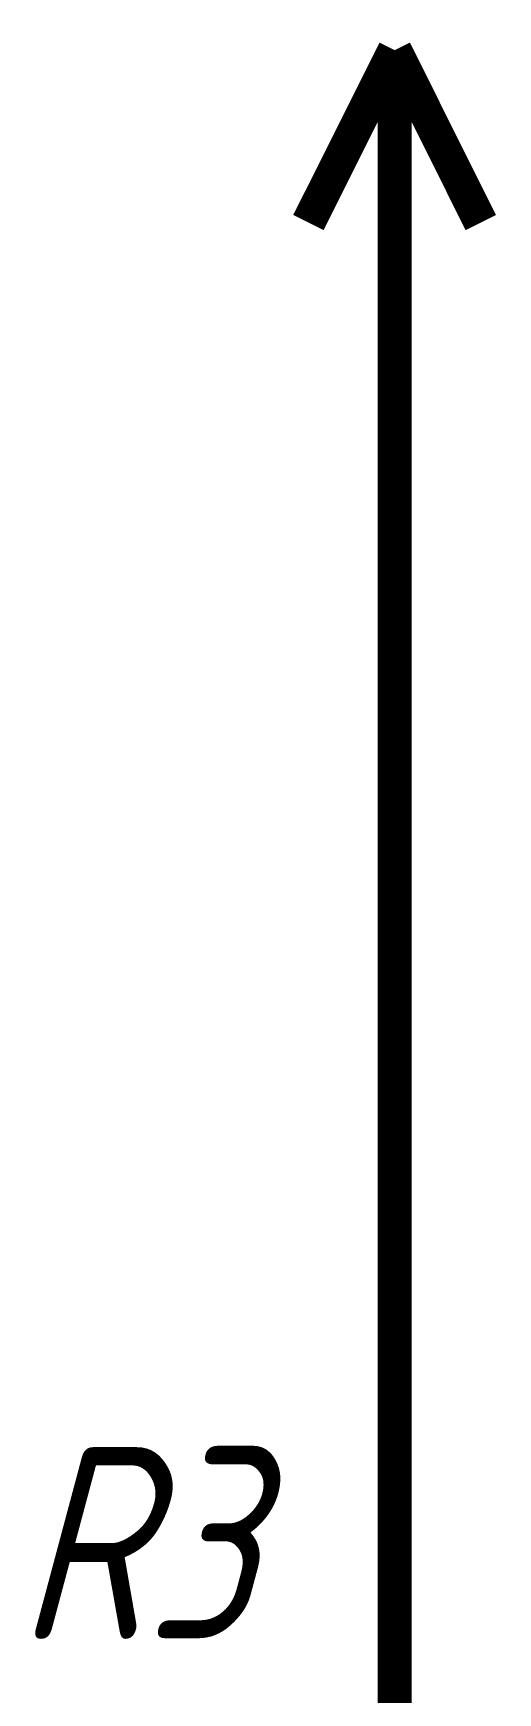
# Model space of a CAD drawing. Header units: millimetres. Extents: x 0 to 841, y 0 to 594.
# Drawn here: x 133.81 to 137.91, y 492 to 506.66 of the extents above; entities that cross this region are included whole.
import ezdxf

# ---------------------------------------------------------------- set-up
doc = ezdxf.new("R2010")
doc.units = ezdxf.units.MM
doc.layers.add('Sheet', color=255, linetype='Continuous')
doc.styles.get("Standard").update_dxf_attribs({"font": '', "oblique": 15})
doc.styles.get('Standard').set_extended_font_data('GOST type A')

msp = doc.modelspace()

# ---------------------------------------------------------------- linework, layer by layer
at = {"layer": 'Sheet', "color": 18, "true_color": 0x000000, "const_width": 0.3}
for points in [[(137.001, 506.513), (136.239, 504.99)], [(137.001, 506.513), (137.762, 504.99)], [(137.001, 503.97), (137.001, 506.513)], [(137.001, 496.478), (137.001, 503.97)], [(137.001, 491.472), (137.001, 496.478)]]:
    msp.add_lwpolyline(points, dxfattribs=at)

# ---------------------------------------------------------------- texts
at = {"layer": 'Sheet', "color": 18, "true_color": 0x000000, "oblique": 15}
msp.add_text('R3', height=1.7, dxfattribs=at).set_placement((133.66, 492.48))

doc.saveas('drawing.dxf')
